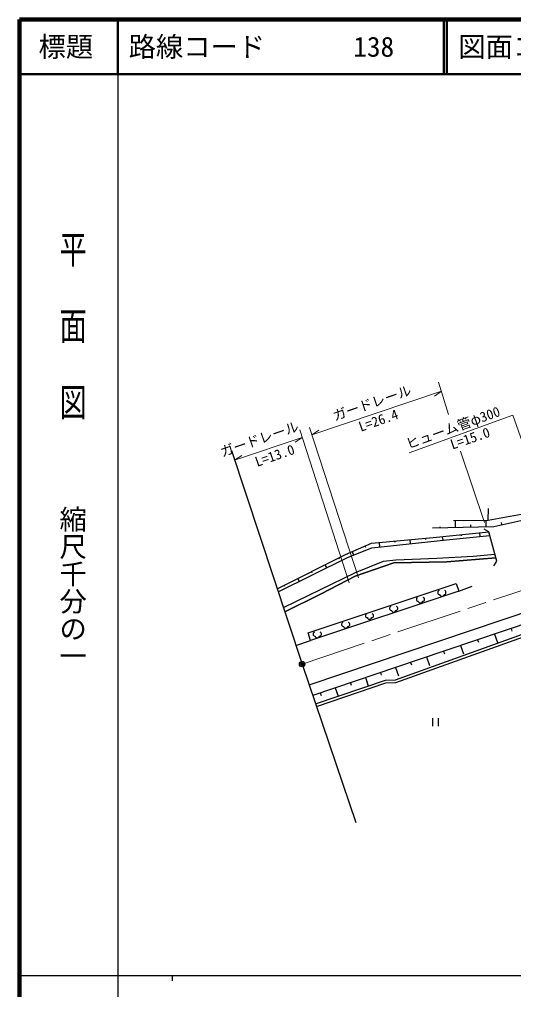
# Model space of a CAD drawing. Units: millimetres, scale not verified. Extents: x 40000 to 680000, y 20000 to 380000.
# Drawn here: x 40000 to 130498, y 202409 to 380000 of the extents above; entities that cross this region are included whole.
import ezdxf
from ezdxf.enums import TextEntityAlignment as Align

# ---------------------------------------------------------------- set-up
doc = ezdxf.new("R2010")
doc.units = ezdxf.units.MM
doc.header["$LTSCALE"] = 1000
doc.header["$PDMODE"] = 32
doc.header["$PDSIZE"] = 500
doc.linetypes.add('CHAIN', pattern=[18.5, 12, -1.5, 3.5, -1.5])
for name, color, linetype, lineweight in [('M-BGD', 7, 'Continuous', 25), ('M-BMK', 2, 'CHAIN', 13), ('M-BMK-OTRS', 5, 'Continuous', 25), ('M-BMK-SRVR', 3, 'Continuous', 25), ('M-STR-HTXT', 7, 'Continuous', 13), ('M-STR-STRC', 7, 'Continuous', 25), ('M-TTL', 2, 'Continuous', 140), ('M-TTL-BAND', 7, 'Continuous', 25), ('M-TTL-LINE', 7, 'Continuous', 50)]:
    doc.layers.add(name, color=color, linetype=linetype, lineweight=lineweight)
doc.layers.add('M-OTRS', color=6, linetype='Continuous')
doc.layers.add('M-TTL-TXT', color=7, linetype='Continuous')
doc.styles.add('@ＭＳ ゴシック', font='')
doc.styles.add('ＭＳ ゴシック', font='')
doc.styles.get('@ＭＳ ゴシック').set_extended_font_data('@MS Gothic')
doc.styles.get('ＭＳ ゴシック').set_extended_font_data('MS Gothic')

msp = doc.modelspace()

# ---------------------------------------------------------------- linework, layer by layer
at = {"layer": 'M-BGD'}
for p, q in [((125838, 288325), (137838, 290529)), ((125838, 288325), (125887, 290485)), ((126874, 287200), (138715, 289838)), ((119507, 288276), (125838, 288325)), ((119857, 287046), (119830, 288279)), ((125471, 287169), (125446, 288322)), ((128354, 287530), (128274, 287892)), ((115647, 286954), (126874, 287200)), ((115746, 285136), (125946, 286210)), ((117050, 286985), (117047, 287119)), ((122664, 287108), (122656, 287466)), ((124246, 286031), (124316, 285366)), ((125946, 286210), (125078, 286707)), ((127403, 280842), (125946, 286210)), ((104473, 284139), (115746, 285136)), ((104550, 283296), (118200, 284753)), ((105882, 284264), (105955, 283446)), ((108701, 284513), (108721, 284283)), ((111519, 284762), (111582, 284046)), ((114337, 285012), (114355, 284812)), ((117446, 285315), (117513, 284679)), ((118200, 284753), (126126, 285548)), ((120846, 285673), (120867, 285479)), ((99718, 282069), (104473, 284139)), ((100102, 281532), (104550, 283296)), ((100907, 282586), (101180, 281959)), ((103284, 283622), (103377, 283410)), ((87202, 275775), (99718, 282069)), ((87392, 275199), (100102, 281532)), ((98467, 281439), (98554, 281266)), ((101559, 278771), (106697, 280842)), ((106697, 280842), (108921, 281072)), ((108538, 280535), (118277, 280688)), ((118277, 280688), (108538, 280535)), ((108921, 281072), (116437, 281378)), ((116437, 281378), (123109, 281762)), ((118277, 280688), (127232, 281471)), ((127232, 281471), (118277, 280688)), ((123109, 281762), (127058, 282114)), ((126906, 279974), (127403, 280842)), ((93460, 278922), (93544, 278754)), ((95963, 280180), (96249, 279612)), ((101482, 278081), (108538, 280535)), ((108538, 280535), (101482, 278081)), ((90957, 277663), (91233, 277113)), ((95117, 275627), (101559, 278771)), ((95270, 274860), (101482, 278081)), ((101482, 278081), (95270, 274860)), ((88337, 272344), (95117, 275627)), ((88453, 276404), (88535, 276242)), ((92861, 267701), (120009, 276750)), ((120477, 275347), (93329, 266297)), ((116737, 275376), (116647, 275256)), ((116857, 275436), (116737, 275376)), ((117997, 275376), (117877, 275436)), ((118087, 275256), (117997, 275376)), ((120009, 276750), (120477, 275347)), ((88588, 271585), (95270, 274860)), ((95270, 274860), (88588, 271585)), ((112720, 274029), (112690, 273909)), ((112690, 273909), (112690, 273789)), ((112690, 273789), (112720, 273669)), ((112810, 274149), (112720, 274029)), ((112720, 273669), (112780, 273579)), ((112780, 273579), (112870, 273519)), ((112930, 274209), (112810, 274149)), ((112870, 273519), (112990, 273489)), ((113890, 273489), (114010, 273519)), ((114070, 274149), (113950, 274209)), ((114010, 273519), (114100, 273579)), ((114160, 274029), (114070, 274149)), ((114100, 273579), (114160, 273669)), ((114190, 273909), (114160, 274029)), ((114160, 273669), (114190, 273789)), ((114190, 273789), (114190, 273909)), ((116647, 275256), (116617, 275136)), ((116617, 275136), (116617, 275016)), ((116617, 275016), (116647, 274896)), ((116647, 274896), (116707, 274806)), ((116707, 274806), (116797, 274746)), ((116797, 274746), (116917, 274716)), ((116917, 274716), (116977, 274716)), ((116977, 274716), (117007, 274626)), ((117007, 274626), (117067, 274536)), ((117067, 274536), (117187, 274446)), ((117187, 274446), (117307, 274416)), ((117307, 274416), (117427, 274416)), ((117427, 274416), (117517, 274446)), ((117517, 274446), (117637, 274506)), ((117637, 274506), (117697, 274566)), ((117697, 274566), (117727, 274626)), ((117727, 274626), (117757, 274716)), ((117757, 274716), (117817, 274716)), ((117817, 274716), (117937, 274746)), ((117937, 274746), (118027, 274806)), ((118027, 274806), (118087, 274896)), ((118117, 275136), (118087, 275256)), ((118087, 274896), (118117, 275016)), ((118117, 275016), (118117, 275136)), ((107812, 272360), (107782, 272240)), ((107782, 272240), (107782, 272120)), ((107782, 272120), (107812, 272000)), ((107902, 272480), (107812, 272360)), ((107812, 272000), (107872, 271910)), ((107872, 271910), (107962, 271850)), ((108022, 272540), (107902, 272480)), ((107962, 271850), (108082, 271820)), ((108082, 271820), (108142, 271820)), ((108142, 271820), (108172, 271730)), ((108172, 271730), (108232, 271640)), ((108862, 271670), (108892, 271730)), ((108892, 271730), (108922, 271820)), ((108922, 271820), (108982, 271820)), ((108982, 271820), (109102, 271850)), ((109162, 272480), (109042, 272540)), ((109102, 271850), (109192, 271910)), ((109252, 272360), (109162, 272480)), ((109192, 271910), (109252, 272000)), ((109282, 272240), (109252, 272360)), ((109252, 272000), (109282, 272120)), ((109282, 272120), (109282, 272240)), ((112990, 273489), (113050, 273489)), ((113050, 273489), (113080, 273399)), ((113080, 273399), (113140, 273309)), ((113140, 273309), (113260, 273219)), ((113260, 273219), (113380, 273189)), ((113380, 273189), (113500, 273189)), ((113500, 273189), (113590, 273219)), ((113590, 273219), (113710, 273279)), ((113710, 273279), (113770, 273339)), ((113770, 273339), (113800, 273399)), ((113800, 273399), (113830, 273489)), ((113830, 273489), (113890, 273489)), ((143228, 272924), (128580, 268016)), ((103395, 271035), (103365, 270915)), ((103365, 270915), (103365, 270795)), ((103365, 270795), (103395, 270675)), ((103485, 271155), (103395, 271035)), ((103395, 270675), (103455, 270585)), ((103455, 270585), (103545, 270525)), ((103605, 271215), (103485, 271155)), ((103545, 270525), (103665, 270495)), ((103665, 270495), (103725, 270495)), ((103725, 270495), (103755, 270405)), ((103755, 270405), (103815, 270315)), ((103815, 270315), (103935, 270225)), ((103935, 270225), (104055, 270195)), ((104055, 270195), (104175, 270195)), ((104175, 270195), (104265, 270225)), ((104265, 270225), (104385, 270285)), ((104385, 270285), (104445, 270345)), ((104445, 270345), (104475, 270405)), ((104475, 270405), (104505, 270495)), ((104505, 270495), (104565, 270495)), ((104565, 270495), (104685, 270525)), ((104745, 271155), (104625, 271215)), ((104685, 270525), (104775, 270585)), ((104835, 271035), (104745, 271155)), ((104775, 270585), (104835, 270675)), ((104865, 270915), (104835, 271035)), ((104835, 270675), (104865, 270795)), ((104865, 270795), (104865, 270915)), ((108232, 271640), (108352, 271550)), ((108352, 271550), (108472, 271520)), ((108472, 271520), (108592, 271520)), ((108592, 271520), (108682, 271550)), ((108682, 271550), (108802, 271610)), ((108802, 271610), (108862, 271670)), ((99027, 269415), (98997, 269295)), ((98997, 269295), (98997, 269175)), ((98997, 269175), (99027, 269055)), ((99117, 269535), (99027, 269415)), ((99027, 269055), (99087, 268965)), ((99087, 268965), (99177, 268905)), ((99237, 269595), (99117, 269535)), ((99177, 268905), (99297, 268875)), ((99297, 268875), (99357, 268875)), ((99357, 268875), (99387, 268785)), ((99387, 268785), (99447, 268695)), ((99447, 268695), (99567, 268605)), ((99567, 268605), (99687, 268575)), ((99687, 268575), (99807, 268575)), ((99807, 268575), (99897, 268605)), ((99897, 268605), (100017, 268665)), ((100017, 268665), (100077, 268725)), ((100077, 268725), (100107, 268785)), ((100107, 268785), (100137, 268875)), ((100137, 268875), (100197, 268875)), ((100197, 268875), (100317, 268905)), ((100377, 269535), (100257, 269595)), ((100317, 268905), (100407, 268965)), ((100467, 269415), (100377, 269535)), ((100407, 268965), (100467, 269055)), ((100497, 269295), (100467, 269415)), ((100467, 269055), (100497, 269175)), ((100497, 269175), (100497, 269295)), ((130045, 268507), (130202, 268038)), ((93329, 266297), (92861, 267701)), ((93824, 267648), (93794, 267528)), ((93794, 267528), (93794, 267408)), ((93794, 267408), (93824, 267288)), ((93914, 267768), (93824, 267648)), ((93824, 267288), (93884, 267198)), ((93884, 267198), (93974, 267138)), ((94034, 267828), (93914, 267768)), ((93974, 267138), (94094, 267108)), ((94094, 267108), (94154, 267108)), ((94154, 267108), (94184, 267018)), ((94184, 267018), (94244, 266928)), ((94244, 266928), (94364, 266838)), ((94364, 266838), (94484, 266808)), ((94484, 266808), (94604, 266808)), ((94604, 266808), (94694, 266838)), ((94694, 266838), (94814, 266898)), ((94814, 266898), (94874, 266958)), ((94874, 266958), (94904, 267018)), ((94904, 267018), (94934, 267108)), ((94934, 267108), (94994, 267108)), ((94994, 267108), (95114, 267138)), ((95174, 267768), (95054, 267828)), ((95114, 267138), (95204, 267198)), ((95264, 267648), (95174, 267768)), ((95204, 267198), (95264, 267288)), ((95294, 267528), (95264, 267648)), ((95264, 267288), (95294, 267408)), ((95294, 267408), (95294, 267528)), ((108860, 259107), (132148, 267473)), ((108955, 258609), (132317, 267002)), ((128580, 268016), (113010, 262777)), ((123909, 266445), (124066, 265977)), ((127023, 267492), (127549, 265930)), ((120795, 265397), (121319, 263840)), ((114567, 263301), (115089, 261751)), ((117681, 264349), (117838, 263883)), ((113010, 262777), (93713, 256242)), ((108875, 261377), (109395, 259841)), ((111632, 262310), (111788, 261847)), ((103361, 259510), (103879, 257982)), ((106118, 260443), (106273, 259984)), ((94229, 254719), (107024, 259045)), ((94390, 254245), (107114, 258548)), ((97848, 257642), (98364, 256117)), ((100604, 258576), (100760, 258118)), ((107024, 259045), (108860, 259107)), ((107114, 258548), (108955, 258609)), ((95091, 256709), (95246, 256252)), ((115620, 252113), (115620, 250613)), ((116760, 250613), (116760, 252113))]:
    msp.add_line(p, q, dxfattribs=at)
at = {"layer": 'M-BMK'}
msp.add_line((91763, 261990), (183645, 292775), dxfattribs=at)
at = {"layer": 'M-BMK-OTRS'}
for p, q in [((78827, 301084), (91763, 261990)), ((91763, 261990), (101608, 232970))]:
    msp.add_line(p, q, dxfattribs=at)
at = {"layer": 'M-BMK-SRVR'}
for radius in [500, 20]:
    msp.add_circle((91763, 261990), radius, dxfattribs=at)
at = {"layer": 'M-OTRS'}
msp.add_point((91763, 261990), dxfattribs=at)
at = {"layer": 'M-STR-HTXT'}
for p, q in [((116760, 313616), (118582, 307672)), ((93560, 303964), (117276, 311932)), ((117276, 311932), (115988, 311056)), ((111392, 300674), (130373, 307576)), ((138087, 285489), (130373, 307576)), ((91359, 304845), (100409, 276854)), ((93123, 305306), (102096, 277774)), ((93560, 303964), (94848, 304840)), ((79413, 299313), (91807, 303460)), ((91807, 303460), (90518, 302586)), ((79413, 299313), (80703, 300188)), ((120787, 300962), (125196, 287925))]:
    msp.add_line(p, q, dxfattribs=at)
at = {"layer": 'M-STR-STRC'}
for p, q in [((120477, 275347), (122912, 276250)), ((93043, 258217), (139161, 273744)), ((90632, 265408), (93329, 266297))]:
    msp.add_line(p, q, dxfattribs=at)
at = {"layer": 'M-TTL'}
for p, q in [((40000, 380000), (40000, 20000)), ((680000, 380000), (40000, 380000))]:
    msp.add_line(p, q, dxfattribs=at)
at = {"layer": 'M-TTL-BAND'}
for p, q in [((58000, 370000), (58000, 20000)), ((40000, 205000), (579000, 205000)), ((68000, 205000), (68000, 204000))]:
    msp.add_line(p, q, dxfattribs=at)
at = {"layer": 'M-TTL-LINE'}
for p, q in [((58000, 380000), (58000, 370000)), ((117750, 380000), (117750, 370000)), ((118250, 380000), (118250, 370000)), ((40000, 370000), (680000, 370000))]:
    msp.add_line(p, q, dxfattribs=at)

# ---------------------------------------------------------------- texts
at = {"layer": 'M-STR-HTXT', "style": 'ＭＳ ゴシック'}
for s, rotation, p in [('ガードレール', 19, (97937, 305977)), ('ヒューム管φ300', 19.9, (111363, 300802)), ('L=26.4', 19.1, (102682, 303986)), ('ガードレール', 19, (77327, 299362)), ('L=15.0', 18.8, (119456, 300726)), ('L=13.0', 19.1, (83702, 297563))]:
    msp.add_text(s, height=1833, rotation=rotation, dxfattribs=at).set_placement(p, align=Align.BOTTOM_LEFT)
at = {"layer": 'M-TTL-BAND', "style": '@ＭＳ ゴシック', "width": 1.4}
msp.add_text('平  面  図', height=3666, rotation=270, dxfattribs=at).set_placement((49777, 306475), align=Align.MIDDLE_RIGHT)
at = {"layer": 'M-TTL-BAND', "style": '@ＭＳ ゴシック'}
msp.add_text('縮尺千分の一', height=3666, rotation=270, dxfattribs=at).set_placement((49777, 261030), align=Align.MIDDLE_RIGHT)
at = {"layer": 'M-TTL-TXT', "style": 'ＭＳ ゴシック'}
msp.add_text('標題', height=3666, dxfattribs=at).set_placement((48500, 375000), align=Align.MIDDLE_CENTER)
for s, p in [('路線コード', (60000, 375000)), ('138', (101142, 375000)), ('図面コード', (120380, 375000))]:
    msp.add_text(s, height=3666, dxfattribs=at).set_placement(p, align=Align.MIDDLE_LEFT)

doc.saveas('drawing.dxf')
